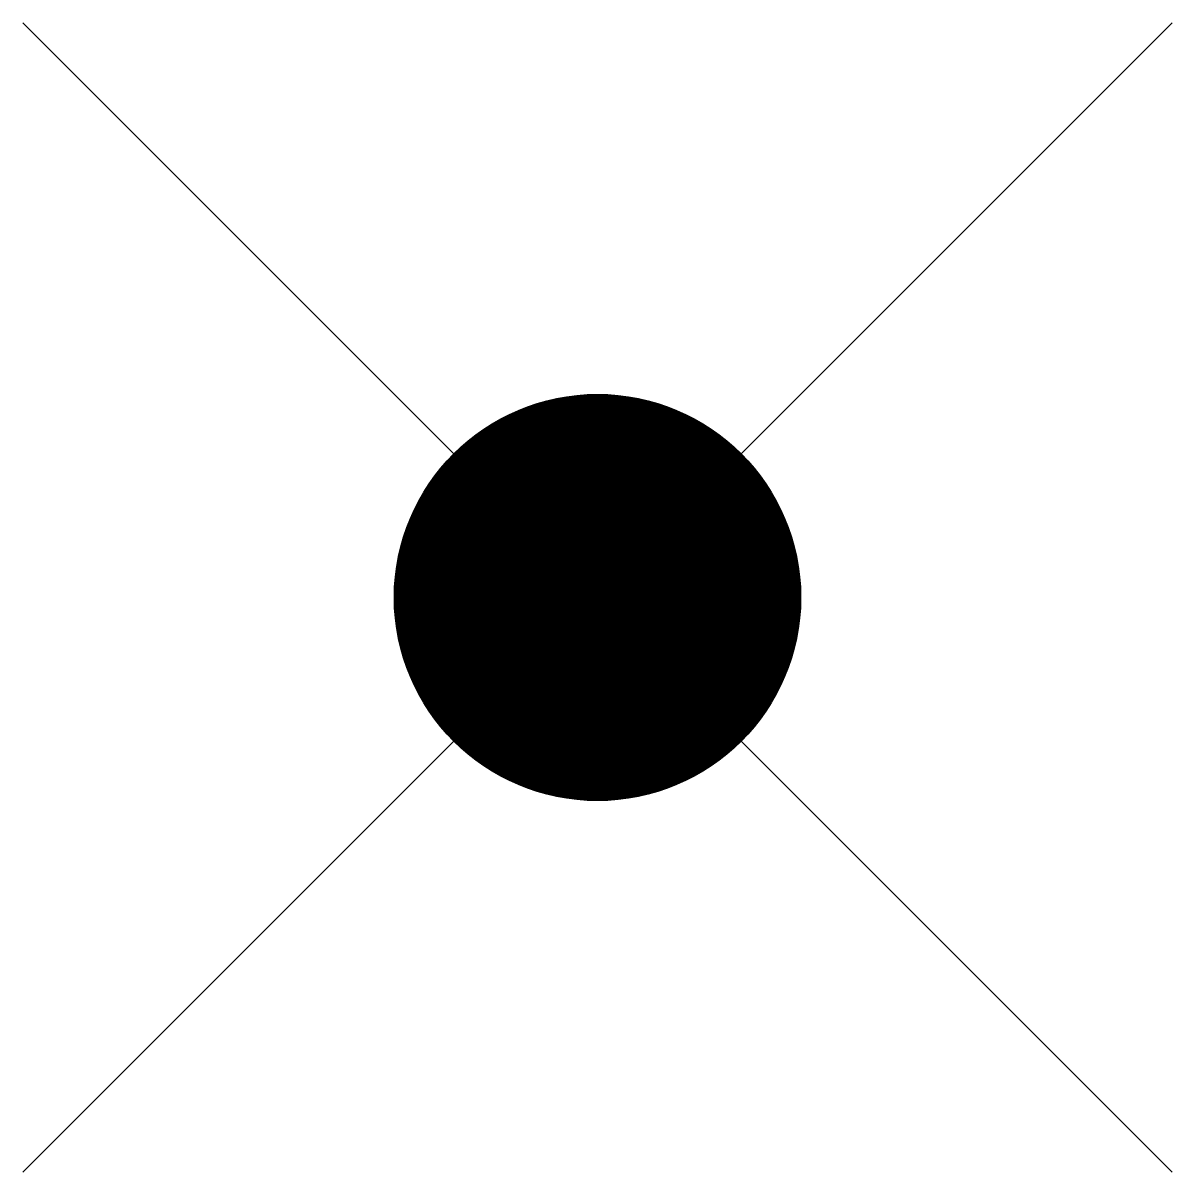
# Model space of a CAD drawing. Extents: x -1.41 to 1.41, y -1.41 to 1.41.
import ezdxf

# ---------------------------------------------------------------- set-up
doc = ezdxf.new("R2010")
doc.units = 0
doc.header["$LTSCALE"] = 50
doc.header["$MEASUREMENT"] = 0
doc.layers.get('0').update_dxf_attribs({"linetype": 'CONTINUOUS'})

msp = doc.modelspace()

# ---------------------------------------------------------------- linework, layer by layer
for q in [(-1.4142, 1.4142), (1.4142, 1.4142), (-1.4142, -1.4142), (1.4142, -1.4142)]:
    msp.add_line((0, 0), q)
at = {"const_width": 0.5, "flags": 128}
msp.add_lwpolyline([(-0.25, 0, 1), (0.25, 0, 1)], format="xyb", close=True, dxfattribs=at)
msp.add_circle((0, 0), 0.5)

doc.saveas('drawing.dxf')
